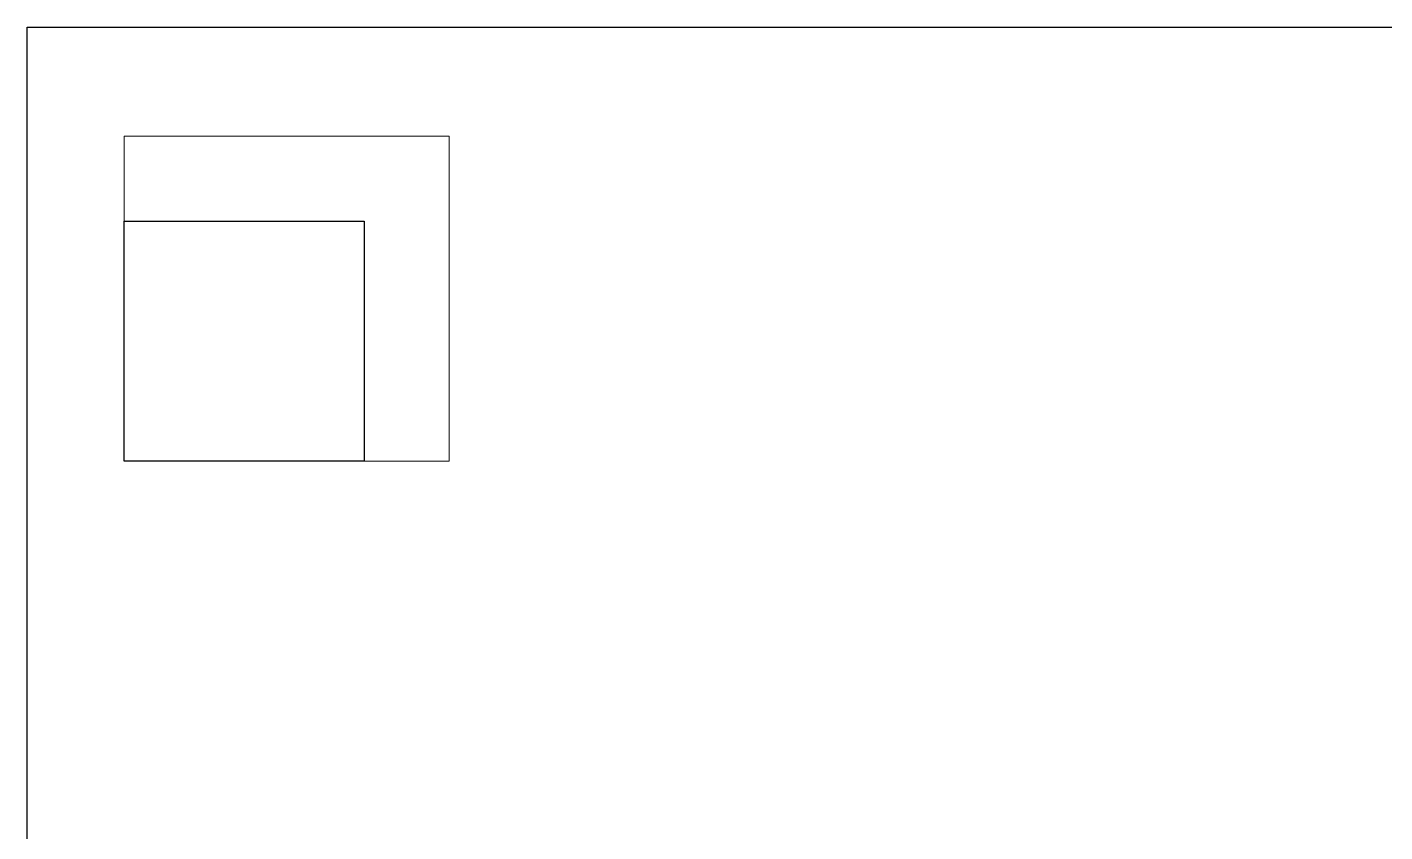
# Model space of a CAD drawing. Header units: centimetres. Extents: x 137431 to 143795, y 30587 to 33236.
# Drawn here: x 137431 to 138229, y 32764 to 33236 of the extents above; entities that cross this region are included whole.
import ezdxf

# ---------------------------------------------------------------- set-up
doc = ezdxf.new("R2010")
doc.units = ezdxf.units.CM
doc.header["$LTSCALE"] = 10
doc.header["$MEASUREMENT"] = 0
doc.layers.add('LP-DIMENSION_INT_100', color=51, linetype='Continuous')
doc.layers.add('tefriş', color=45, linetype='Continuous', lineweight=18)

# ---------------------------------------------------------------- blocks, each defined once
blk = doc.blocks.new('ADD')
at = {"layer": 'LP-DIMENSION_INT_100', "color": 2}
blk.add_lwpolyline([(139940.11, 32753.37), (139940.11, 33236.37), (141408.11, 33236.37), (141408.11, 31667.41)], dxfattribs=at)
blk.add_lwpolyline([(139997.11, 33122.37), (140138.11, 33122.37), (140138.11, 32981.37), (139997.11, 32981.37)], close=True, dxfattribs=at)

msp = doc.modelspace()

# ---------------------------------------------------------------- linework, layer by layer
at = {"layer": 'LP-DIMENSION_INT_100', "color": 2}
msp.add_lwpolyline([(137488.16, 33122.37), (137629.16, 33122.37), (137629.16, 32981.37)], dxfattribs=at)
at = {"layer": 'tefriş'}
for points in [[(137488.16, 33172.37), (137679.16, 33172.37), (137679.16, 32981.37)], [(137488.16, 33122.37), (137488.16, 33172.37), (137679.16, 33172.37), (137679.16, 32981.37), (137629.16, 32981.37), (137629.16, 33122.37), (137488.16, 33122.37)]]:
    msp.add_lwpolyline(points, dxfattribs=at)

# ---------------------------------------------------------------- block references
at = {"layer": 'LP-DIMENSION_INT_100', "color": 2}
msp.add_blockref('ADD', (-2508.95, 0), dxfattribs=at)

doc.saveas('drawing.dxf')
